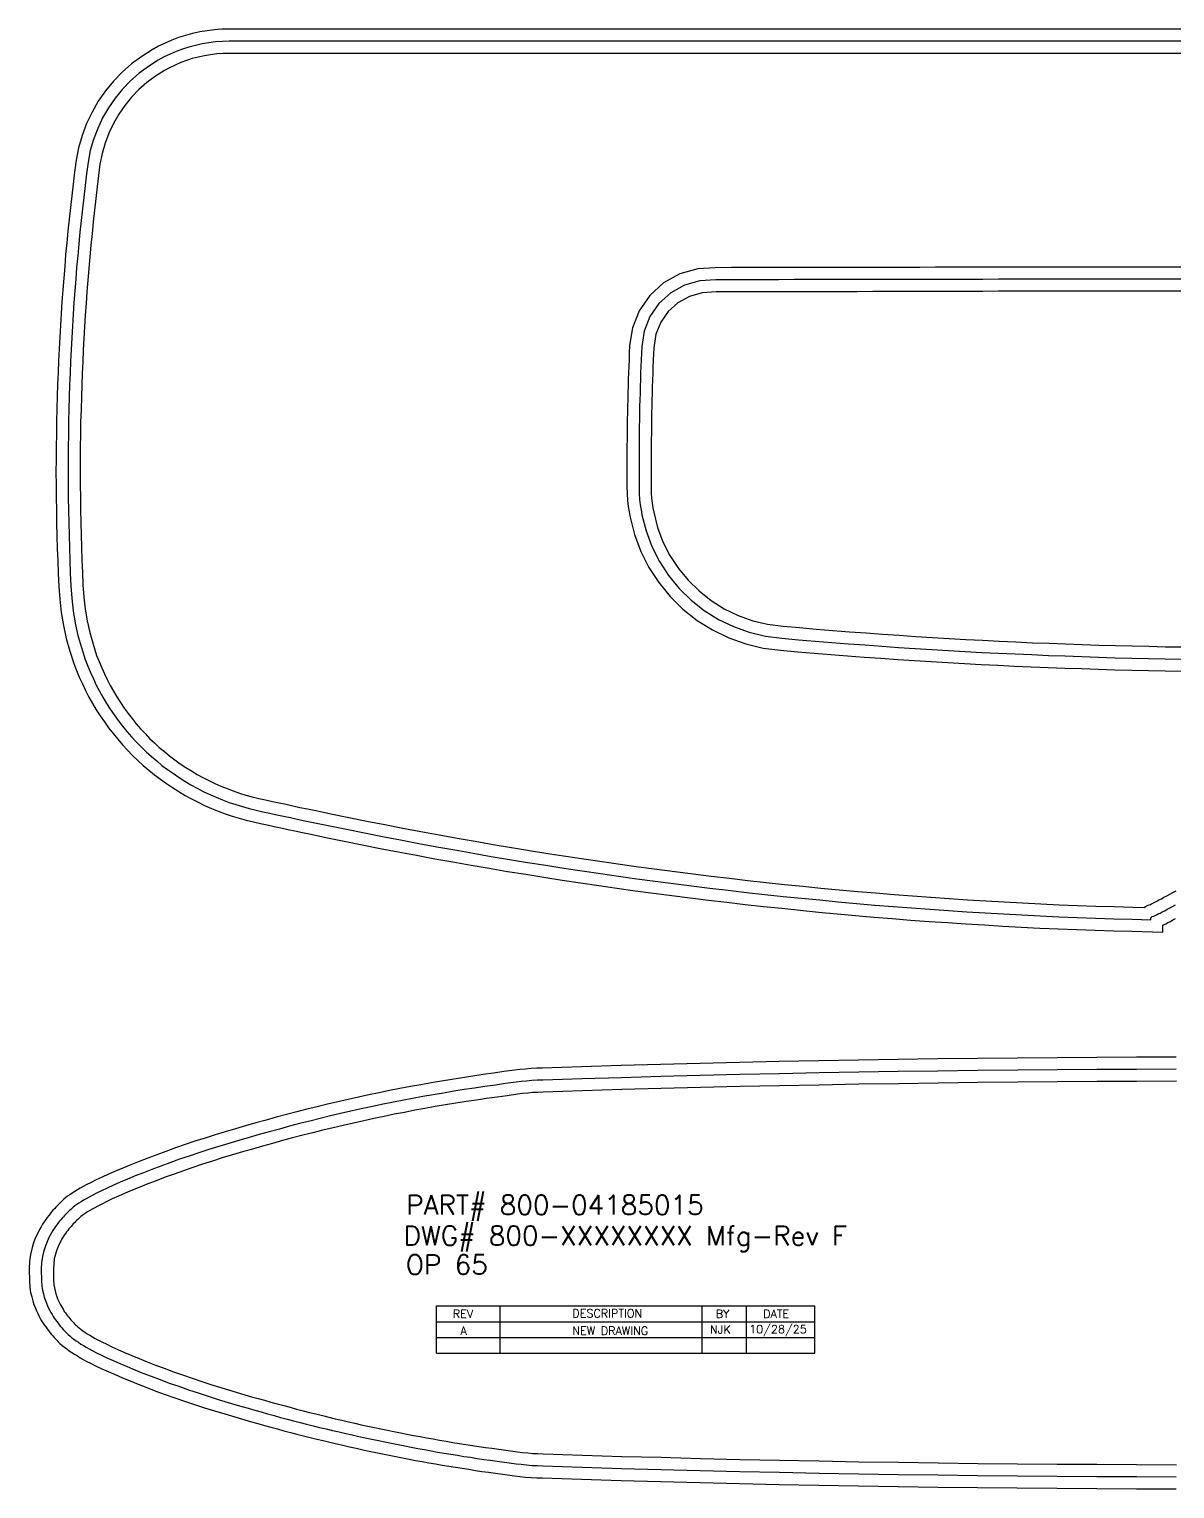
# Model space of a CAD drawing. Header units: inches. Extents: x -0.99 to 1.02, y -0.18 to 1.03.
# Drawn here: x -0.994 to -0.046, y -0.179 to 1.03 of the extents above; entities that cross this region are included whole.
import ezdxf

# ---------------------------------------------------------------- set-up
doc = ezdxf.new("R2010")
doc.units = ezdxf.units.IN
doc.header["$MEASUREMENT"] = 0
doc.layers.add('Nom', color=3, linetype='Continuous')
doc.layers.add('tol', color=1, linetype='Continuous')
doc.styles.add('ROMANS', font='romans', dxfattribs={"height": 0.1})
doc.styles.add('TEXT', font='ROMANS', dxfattribs={"height": 0.125})

msp = doc.modelspace()

# ---------------------------------------------------------------- linework, layer by layer
at = {"layer": 'Nom', "lineweight": -3}
for p, q in [((-0.6574, -0.0664), (-0.6574, -0.0273)), ((-0.6574, -0.0273), (-0.3444, -0.0273)), ((-0.3444, -0.0664), (-0.3444, -0.0273))]:
    msp.add_line(p, q, dxfattribs=at)
at = {"layer": 'Nom', "linetype": 'Continuous', "lineweight": -3}
for p, q in [((-0.6047, -0.0664), (-0.6047, -0.0273)), ((-0.4376, -0.0664), (-0.4376, -0.0273)), ((-0.4009, -0.0664), (-0.4009, -0.0273)), ((-0.6574, -0.0403), (-0.3444, -0.0403)), ((-0.6574, -0.0533), (-0.3444, -0.0533)), ((-0.6574, -0.0533), (-0.3444, -0.0533)), ((-0.6574, -0.0664), (-0.3444, -0.0664))]:
    msp.add_line(p, q, dxfattribs=at)
at = {"layer": 'Nom', "linetype": 'Continuous', "lineweight": 25}
for points in [[(0.3144, 1.0197), (-0.2446, 1.0197), (-0.8034, 1.0197), (-0.8119, 1.0197), (-0.8204, 1.0197), (-0.8288, 1.0197), (-0.8344, 1.0196), (-0.8401, 1.0192), (-0.8457, 1.0185), (-0.8512, 1.0175), (-0.8567, 1.0163), (-0.8621, 1.0149), (-0.8674, 1.0132), (-0.8726, 1.0113), (-0.8777, 1.0091), (-0.8826, 1.0067), (-0.8875, 1.0041), (-0.8955, 0.9989), (-0.9032, 0.9933), (-0.9104, 0.987), (-0.917, 0.9801), (-0.9231, 0.9726), (-0.9286, 0.9647), (-0.9335, 0.9564), (-0.9376, 0.9476), (-0.941, 0.9385), (-0.9437, 0.9292), (-0.9455, 0.9196), (-0.9468, 0.91), (-0.948, 0.9003), (-0.9491, 0.8906), (-0.9502, 0.8809), (-0.9513, 0.8713), (-0.9523, 0.8616), (-0.9532, 0.8519), (-0.9541, 0.8422), (-0.955, 0.8325), (-0.9558, 0.8228), (-0.9565, 0.8131), (-0.9572, 0.8034), (-0.9579, 0.7937), (-0.9585, 0.7839), (-0.9591, 0.7742), (-0.9596, 0.7645), (-0.96, 0.7548), (-0.9604, 0.745), (-0.9608, 0.7353), (-0.9611, 0.7256), (-0.9614, 0.7151), (-0.9617, 0.7047), (-0.9618, 0.6942), (-0.962, 0.6838), (-0.962, 0.6733), (-0.9621, 0.6629), (-0.962, 0.6525), (-0.9619, 0.642), (-0.9618, 0.6316), (-0.9616, 0.6211), (-0.9613, 0.6107), (-0.961, 0.6003), (-0.9606, 0.5898), (-0.9603, 0.5794), (-0.9598, 0.569), (-0.9591, 0.5586), (-0.9579, 0.5482), (-0.9562, 0.5379), (-0.9539, 0.5278), (-0.951, 0.5178), (-0.9479, 0.5079), (-0.9479, 0.5079), (-0.9457, 0.5025), (-0.9435, 0.4972), (-0.9412, 0.4919), (-0.9388, 0.4867), (-0.9361, 0.4816), (-0.9333, 0.4766), (-0.9303, 0.4716), (-0.9272, 0.4668), (-0.9239, 0.462), (-0.9206, 0.4573), (-0.917, 0.4528), (-0.9134, 0.4483), (-0.9096, 0.4439), (-0.9057, 0.4397), (-0.9017, 0.4356), (-0.8975, 0.4315), (-0.8932, 0.4276), (-0.8888, 0.4239), (-0.8844, 0.4202), (-0.8798, 0.4167), (-0.875, 0.4134), (-0.8703, 0.4101), (-0.8654, 0.4071), (-0.8604, 0.4041), (-0.8553, 0.4013), (-0.8502, 0.3987), (-0.8449, 0.3962), (-0.8396, 0.3938), (-0.8342, 0.3917), (-0.8288, 0.3896), (-0.8233, 0.3878), (-0.8178, 0.3861), (-0.8122, 0.3845), (-0.8065, 0.3832), (-0.8009, 0.3819), (-0.7952, 0.3806), (-0.7895, 0.3794), (-0.7838, 0.3782), (-0.7782, 0.377), (-0.7725, 0.3758), (-0.7661, 0.3744), (-0.7579, 0.3727), (-0.7468, 0.3704), (-0.7318, 0.3673), (-0.7169, 0.3643), (-0.702, 0.3614), (-0.687, 0.3585), (-0.672, 0.3556), (-0.657, 0.3529), (-0.642, 0.3502), (-0.627, 0.3475), (-0.612, 0.3449), (-0.597, 0.3424), (-0.5819, 0.3399), (-0.5669, 0.3375), (-0.5518, 0.3352), (-0.5368, 0.3329), (-0.5217, 0.3307), (-0.5066, 0.3285), (-0.4915, 0.3264), (-0.4764, 0.3244), (-0.4613, 0.3224), (-0.4462, 0.3205), (-0.4311, 0.3186), (-0.4159, 0.3168), (-0.4008, 0.3151), (-0.3856, 0.3134), (-0.3705, 0.3118), (-0.3553, 0.3102), (-0.3402, 0.3088), (-0.325, 0.3073), (-0.3098, 0.306), (-0.2946, 0.3046), (-0.2794, 0.3034), (-0.2642, 0.3022), (-0.249, 0.3011), (-0.2338, 0.3), (-0.2186, 0.299), (-0.2034, 0.2981), (-0.1882, 0.2972), (-0.173, 0.2964), (-0.1578, 0.2956), (-0.1425, 0.2949), (-0.1273, 0.2943), (-0.1121, 0.2938), (-0.0969, 0.2933), (-0.0816, 0.2929), (-0.0664, 0.2925), (-0.0664, 0.294), (-0.0661, 0.2944), (-0.0653, 0.295), (-0.0639, 0.2955), (-0.0628, 0.296), (-0.0616, 0.2965), (-0.0601, 0.2972), (-0.0585, 0.298), (-0.0568, 0.2989), (-0.0548, 0.2999), (-0.0528, 0.3011), (-0.0506, 0.3022), (-0.0483, 0.3035), (-0.0458, 0.3048)], [(-0.0362, 0.8228), (-0.0492, 0.8228), (-0.0622, 0.8228), (-0.0752, 0.8228), (-0.0882, 0.8228), (-0.1012, 0.8228), (-0.1142, 0.8228), (-0.1272, 0.8228), (-0.1402, 0.8227), (-0.1532, 0.8227), (-0.1662, 0.8227), (-0.1792, 0.8227), (-0.1922, 0.8227), (-0.2052, 0.8226), (-0.2182, 0.8226), (-0.2312, 0.8226), (-0.2442, 0.8226), (-0.2573, 0.8225), (-0.2703, 0.8225), (-0.2833, 0.8225), (-0.2963, 0.8225), (-0.3093, 0.8224), (-0.3223, 0.8224), (-0.3353, 0.8224), (-0.3483, 0.8224), (-0.3613, 0.8224), (-0.3743, 0.8223), (-0.3873, 0.8223), (-0.4003, 0.8223), (-0.4133, 0.8223), (-0.4263, 0.8222), (-0.4393, 0.8214), (-0.452, 0.8178), (-0.4635, 0.8114), (-0.4732, 0.8026), (-0.4807, 0.7918), (-0.4855, 0.7797), (-0.4875, 0.7669), (-0.4878, 0.7614), (-0.488, 0.7559), (-0.4882, 0.7504), (-0.4884, 0.7449), (-0.4886, 0.7394), (-0.4888, 0.7339), (-0.4889, 0.7284), (-0.489, 0.7229), (-0.4892, 0.7174), (-0.4893, 0.7119), (-0.4894, 0.7064), (-0.4895, 0.7009), (-0.4895, 0.6954), (-0.4896, 0.6899), (-0.4897, 0.6844), (-0.4897, 0.6789), (-0.4897, 0.6734), (-0.4897, 0.6678), (-0.4897, 0.6623), (-0.4897, 0.6568), (-0.4897, 0.6513), (-0.4896, 0.6454), (-0.4892, 0.6404), (-0.4887, 0.636), (-0.488, 0.6319), (-0.4873, 0.6277), (-0.4839, 0.6143), (-0.4791, 0.6014), (-0.4728, 0.589), (-0.4653, 0.5774), (-0.4566, 0.5667), (-0.4467, 0.5571), (-0.4358, 0.5485), (-0.4241, 0.5411), (-0.4116, 0.5351), (-0.3986, 0.5304), (-0.3851, 0.5272), (-0.3715, 0.5255), (-0.3577, 0.5243), (-0.344, 0.5231), (-0.3302, 0.522), (-0.3164, 0.5209), (-0.3026, 0.5199), (-0.2889, 0.5189), (-0.2751, 0.5179), (-0.2613, 0.517), (-0.2475, 0.5162), (-0.2337, 0.5153), (-0.2199, 0.5146), (-0.2061, 0.5138), (-0.1923, 0.5131), (-0.1785, 0.5125), (-0.1647, 0.5119), (-0.1509, 0.5113), (-0.1371, 0.5108), (-0.1233, 0.5103), (-0.1095, 0.5098), (-0.0957, 0.5094), (-0.0819, 0.5091), (-0.0681, 0.5088), (-0.0543, 0.5085), (-0.0405, 0.5083)]]:
    msp.add_lwpolyline(points, dxfattribs=at)
at = {"layer": 'Nom'}
msp.add_lwpolyline([(-0.0452, 0.1687), (-0.0781, 0.1686), (-0.111, 0.1684), (-0.1438, 0.1682), (-0.1767, 0.1679), (-0.2096, 0.1676), (-0.2424, 0.1672), (-0.2752, 0.1667), (-0.308, 0.1662), (-0.3408, 0.1656), (-0.3736, 0.165), (-0.4063, 0.1643), (-0.439, 0.1635), (-0.4717, 0.1626), (-0.5043, 0.1617), (-0.5369, 0.1608), (-0.5694, 0.1597), (-0.5738, 0.1595), (-0.5783, 0.1593), (-0.5827, 0.1589), (-0.5871, 0.1584), (-0.5915, 0.158), (-0.6001, 0.1568), (-0.6086, 0.1555), (-0.6172, 0.1543), (-0.6258, 0.1531), (-0.6343, 0.1518), (-0.6429, 0.1504), (-0.6515, 0.149), (-0.66, 0.1476), (-0.6686, 0.1461), (-0.6771, 0.1445), (-0.6856, 0.1429), (-0.6942, 0.1412), (-0.7027, 0.1394), (-0.7112, 0.1376), (-0.7197, 0.1358), (-0.7282, 0.1339), (-0.7367, 0.132), (-0.7451, 0.13), (-0.7536, 0.1279), (-0.762, 0.1258), (-0.7705, 0.1237), (-0.7789, 0.1215), (-0.7873, 0.1192), (-0.7957, 0.1169), (-0.804, 0.1146), (-0.8124, 0.1122), (-0.8208, 0.1098), (-0.8291, 0.1073), (-0.8374, 0.1048), (-0.8457, 0.1022), (-0.8539, 0.0995), (-0.862, 0.0968), (-0.87, 0.0941), (-0.8778, 0.0913), (-0.8853, 0.0885), (-0.8927, 0.0858), (-0.8998, 0.083), (-0.9066, 0.0803), (-0.913, 0.0777), (-0.9189, 0.0751), (-0.9245, 0.0727), (-0.9297, 0.0703), (-0.9344, 0.0681), (-0.9386, 0.066), (-0.9423, 0.0641), (-0.9447, 0.0628), (-0.9471, 0.0615), (-0.9493, 0.0602), (-0.9513, 0.059), (-0.9531, 0.0578), (-0.9549, 0.0566), (-0.9565, 0.0555), (-0.9578, 0.0544), (-0.9589, 0.0535), (-0.9599, 0.0525), (-0.961, 0.0516), (-0.962, 0.0506), (-0.963, 0.0496), (-0.964, 0.0486), (-0.965, 0.0475), (-0.966, 0.0464), (-0.9671, 0.0453), (-0.9681, 0.0441), (-0.9692, 0.0428), (-0.9702, 0.0414), (-0.9714, 0.04), (-0.9725, 0.0385), (-0.9736, 0.0369), (-0.9747, 0.0351), (-0.9758, 0.0333), (-0.977, 0.0312), (-0.9782, 0.0288), (-0.9795, 0.0259), (-0.9809, 0.0225), (-0.9822, 0.0184), (-0.9833, 0.0136), (-0.984, 0.0085), (-0.9843, 0.0035), (-0.9841, -0.0064), (-0.9838, -0.0108), (-0.9833, -0.0142), (-0.9825, -0.0173), (-0.9818, -0.0201), (-0.9809, -0.0227), (-0.98, -0.025), (-0.9791, -0.0272), (-0.9782, -0.0291), (-0.9773, -0.031), (-0.9764, -0.0327), (-0.9754, -0.0343), (-0.9744, -0.0359), (-0.9735, -0.0374), (-0.9725, -0.0388), (-0.9715, -0.0402), (-0.9704, -0.0416), (-0.9694, -0.0429), (-0.9683, -0.0442), (-0.9672, -0.0455), (-0.9661, -0.0467), (-0.965, -0.0479), (-0.964, -0.049), (-0.9631, -0.0499), (-0.962, -0.051), (-0.9605, -0.0523), (-0.9589, -0.0536), (-0.9572, -0.0549), (-0.9555, -0.0562), (-0.9536, -0.0574), (-0.9515, -0.0588), (-0.9493, -0.0601), (-0.947, -0.0614), (-0.9447, -0.0628), (-0.9423, -0.0641), (-0.9385, -0.066), (-0.9345, -0.068), (-0.93, -0.0702), (-0.9249, -0.0725), (-0.9193, -0.075), (-0.9133, -0.0775), (-0.907, -0.0801), (-0.9003, -0.0828), (-0.8933, -0.0855), (-0.886, -0.0883), (-0.8784, -0.0911), (-0.8706, -0.0938), (-0.8626, -0.0966), (-0.8545, -0.0993), (-0.8462, -0.102), (-0.8379, -0.1046), (-0.8296, -0.1072), (-0.8213, -0.1096), (-0.813, -0.112), (-0.8077, -0.1135), (-0.8023, -0.115), (-0.797, -0.1165), (-0.7916, -0.118), (-0.7863, -0.1195), (-0.7809, -0.1209), (-0.7756, -0.1223), (-0.7702, -0.1237), (-0.7648, -0.1251), (-0.7594, -0.1264), (-0.754, -0.1278), (-0.7487, -0.1291), (-0.7433, -0.1304), (-0.7379, -0.1316), (-0.7324, -0.1329), (-0.727, -0.1341), (-0.7216, -0.1353), (-0.7162, -0.1365), (-0.7108, -0.1377), (-0.7054, -0.1388), (-0.6999, -0.1399), (-0.6945, -0.141), (-0.6891, -0.1421), (-0.6836, -0.1432), (-0.6782, -0.1442), (-0.6727, -0.1452), (-0.6673, -0.1462), (-0.6618, -0.1472), (-0.6564, -0.1482), (-0.6509, -0.1491), (-0.6455, -0.15), (-0.64, -0.1509), (-0.6346, -0.1518), (-0.6291, -0.1526), (-0.6237, -0.1535), (-0.6182, -0.1543), (-0.6129, -0.155), (-0.5915, -0.158), (-0.5871, -0.1584), (-0.5827, -0.1589), (-0.5783, -0.1593), (-0.5738, -0.1595), (-0.5694, -0.1597), (-0.5369, -0.1608), (-0.5043, -0.1618), (-0.4717, -0.1626), (-0.439, -0.1635), (-0.4063, -0.1643), (-0.3736, -0.165), (-0.3408, -0.1656), (-0.308, -0.1662), (-0.2752, -0.1667), (-0.2424, -0.1672), (-0.2096, -0.1676), (-0.1767, -0.1679), (-0.1438, -0.1682), (-0.111, -0.1684), (-0.0781, -0.1686), (-0.0452, -0.1687)], dxfattribs=at)
at = {"layer": 'tol', "linetype": 'Continuous', "lineweight": 25}
for points in [[(0.3144, 1.0297), (-0.2446, 1.0297), (-0.8034, 1.0297), (-0.8119, 1.0297), (-0.8204, 1.0297), (-0.8289, 1.0297), (-0.8349, 1.0296), (-0.841, 1.0291), (-0.8471, 1.0284), (-0.8531, 1.0274), (-0.8591, 1.0261), (-0.8649, 1.0245), (-0.8707, 1.0227), (-0.8763, 1.0206), (-0.8818, 1.0182), (-0.8872, 1.0156), (-0.8926, 1.0127), (-0.9012, 1.0072), (-0.9095, 1.0011), (-0.9173, 0.9942), (-0.9245, 0.9867), (-0.9311, 0.9787), (-0.9371, 0.9701), (-0.9423, 0.961), (-0.9468, 0.9515), (-0.9505, 0.9416), (-0.9534, 0.9315), (-0.9554, 0.9212), (-0.9568, 0.9112), (-0.9579, 0.9015), (-0.9591, 0.8918), (-0.9602, 0.882), (-0.9612, 0.8723), (-0.9622, 0.8626), (-0.9632, 0.8528), (-0.9641, 0.8431), (-0.9649, 0.8333), (-0.9657, 0.8236), (-0.9665, 0.8138), (-0.9672, 0.8041), (-0.9679, 0.7943), (-0.9685, 0.7845), (-0.969, 0.7748), (-0.9695, 0.765), (-0.97, 0.7552), (-0.9704, 0.7454), (-0.9708, 0.7356), (-0.9711, 0.7259), (-0.9714, 0.7154), (-0.9717, 0.7049), (-0.9718, 0.6944), (-0.972, 0.6839), (-0.972, 0.6734), (-0.9721, 0.6629), (-0.972, 0.6524), (-0.9719, 0.6419), (-0.9718, 0.6314), (-0.9716, 0.6209), (-0.9713, 0.6104), (-0.971, 0.5999), (-0.9706, 0.5895), (-0.9702, 0.579), (-0.9698, 0.5684), (-0.969, 0.5577), (-0.9678, 0.5468), (-0.966, 0.536), (-0.9636, 0.5253), (-0.9606, 0.5149), (-0.9573, 0.5045), (-0.955, 0.4988), (-0.9528, 0.4933), (-0.9503, 0.4878), (-0.9477, 0.4822), (-0.9449, 0.4768), (-0.9419, 0.4715), (-0.9388, 0.4663), (-0.9355, 0.4612), (-0.9321, 0.4562), (-0.9286, 0.4513), (-0.9249, 0.4465), (-0.921, 0.4418), (-0.9171, 0.4373), (-0.913, 0.4328), (-0.9087, 0.4285), (-0.9043, 0.4242), (-0.8999, 0.4202), (-0.8952, 0.4162), (-0.8905, 0.4124), (-0.8857, 0.4087), (-0.8808, 0.4052), (-0.8757, 0.4018), (-0.8706, 0.3985), (-0.8653, 0.3954), (-0.86, 0.3925), (-0.8546, 0.3897), (-0.8491, 0.3871), (-0.8435, 0.3846), (-0.8379, 0.3823), (-0.8322, 0.3802), (-0.8264, 0.3783), (-0.8206, 0.3765), (-0.8147, 0.3748), (-0.8088, 0.3734), (-0.803, 0.3721), (-0.7973, 0.3709), (-0.7916, 0.3696), (-0.786, 0.3684), (-0.7803, 0.3672), (-0.7745, 0.366), (-0.7681, 0.3646), (-0.7599, 0.3629), (-0.7488, 0.3606), (-0.7338, 0.3575), (-0.7189, 0.3545), (-0.7039, 0.3515), (-0.6889, 0.3486), (-0.6738, 0.3458), (-0.6588, 0.343), (-0.6438, 0.3403), (-0.6287, 0.3377), (-0.6137, 0.3351), (-0.5986, 0.3325), (-0.5835, 0.3301), (-0.5684, 0.3277), (-0.5534, 0.3253), (-0.5382, 0.323), (-0.5231, 0.3208), (-0.508, 0.3186), (-0.4929, 0.3165), (-0.4777, 0.3145), (-0.4626, 0.3125), (-0.4474, 0.3106), (-0.4323, 0.3087), (-0.4171, 0.3069), (-0.4019, 0.3051), (-0.3867, 0.3035), (-0.3715, 0.3019), (-0.3563, 0.3003), (-0.3411, 0.2988), (-0.3259, 0.2974), (-0.3107, 0.296), (-0.2955, 0.2947), (-0.2802, 0.2934), (-0.265, 0.2922), (-0.2498, 0.2911), (-0.2345, 0.2901), (-0.2193, 0.2891), (-0.204, 0.2881), (-0.1888, 0.2872), (-0.1735, 0.2864), (-0.1582, 0.2856), (-0.143, 0.2849), (-0.1277, 0.2843), (-0.1124, 0.2838), (-0.0972, 0.2833), (-0.0819, 0.2829), (-0.0564, 0.2822), (-0.0564, 0.2879), (-0.0557, 0.2882), (-0.054, 0.2891), (-0.0521, 0.2901), (-0.0501, 0.2911), (-0.048, 0.2923), (-0.0458, 0.2935)], [(0.3144, 1.0097), (-0.2446, 1.0097), (-0.8034, 1.0097), (-0.8119, 1.0097), (-0.8204, 1.0097), (-0.8287, 1.0097), (-0.834, 1.0096), (-0.8391, 1.0092), (-0.8442, 1.0086), (-0.8493, 1.0077), (-0.8544, 1.0066), (-0.8593, 1.0053), (-0.8641, 1.0038), (-0.8689, 1.002), (-0.8735, 1), (-0.8781, 0.9978), (-0.8824, 0.9954), (-0.8899, 0.9907), (-0.897, 0.9855), (-0.9035, 0.9798), (-0.9096, 0.9734), (-0.9152, 0.9666), (-0.9202, 0.9594), (-0.9246, 0.9517), (-0.9284, 0.9437), (-0.9315, 0.9354), (-0.9339, 0.9268), (-0.9357, 0.918), (-0.9369, 0.9087), (-0.938, 0.8991), (-0.9392, 0.8895), (-0.9403, 0.8798), (-0.9413, 0.8702), (-0.9423, 0.8606), (-0.9432, 0.8509), (-0.9441, 0.8413), (-0.945, 0.8316), (-0.9458, 0.822), (-0.9465, 0.8123), (-0.9472, 0.8027), (-0.9479, 0.793), (-0.9485, 0.7833), (-0.9491, 0.7737), (-0.9496, 0.764), (-0.95, 0.7543), (-0.9505, 0.7446), (-0.9508, 0.735), (-0.9511, 0.7253), (-0.9514, 0.7149), (-0.9517, 0.7045), (-0.9518, 0.6941), (-0.952, 0.6837), (-0.952, 0.6733), (-0.9521, 0.6629), (-0.952, 0.6525), (-0.9519, 0.6421), (-0.9518, 0.6317), (-0.9516, 0.6214), (-0.9513, 0.611), (-0.951, 0.6006), (-0.9506, 0.5902), (-0.9503, 0.5798), (-0.9498, 0.5696), (-0.9491, 0.5595), (-0.948, 0.5496), (-0.9464, 0.5399), (-0.9442, 0.5303), (-0.9414, 0.5207), (-0.9385, 0.5112), (-0.9365, 0.5063), (-0.9343, 0.5011), (-0.9321, 0.4961), (-0.9298, 0.4912), (-0.9273, 0.4863), (-0.9246, 0.4816), (-0.9218, 0.4769), (-0.9188, 0.4723), (-0.9158, 0.4677), (-0.9125, 0.4633), (-0.9092, 0.459), (-0.9057, 0.4547), (-0.9022, 0.4506), (-0.8984, 0.4466), (-0.8946, 0.4426), (-0.8907, 0.4388), (-0.8866, 0.4351), (-0.8824, 0.4316), (-0.8782, 0.4281), (-0.8738, 0.4248), (-0.8693, 0.4216), (-0.8648, 0.4185), (-0.8601, 0.4156), (-0.8554, 0.4128), (-0.8506, 0.4102), (-0.8457, 0.4076), (-0.8408, 0.4053), (-0.8357, 0.4031), (-0.8306, 0.401), (-0.8255, 0.3991), (-0.8202, 0.3973), (-0.815, 0.3957), (-0.8097, 0.3942), (-0.8043, 0.3929), (-0.7987, 0.3917), (-0.7931, 0.3904), (-0.7874, 0.3892), (-0.7817, 0.388), (-0.7761, 0.3867), (-0.7704, 0.3855), (-0.764, 0.3842), (-0.7558, 0.3825), (-0.7447, 0.3802), (-0.7298, 0.3771), (-0.7149, 0.3741), (-0.7, 0.3712), (-0.6851, 0.3683), (-0.6702, 0.3655), (-0.6552, 0.3627), (-0.6403, 0.36), (-0.6253, 0.3574), (-0.6103, 0.3548), (-0.5953, 0.3523), (-0.5803, 0.3498), (-0.5653, 0.3474), (-0.5503, 0.3451), (-0.5353, 0.3428), (-0.5202, 0.3406), (-0.5052, 0.3384), (-0.4902, 0.3363), (-0.4751, 0.3343), (-0.46, 0.3323), (-0.4449, 0.3304), (-0.4299, 0.3285), (-0.4148, 0.3268), (-0.3997, 0.325), (-0.3846, 0.3234), (-0.3694, 0.3217), (-0.3543, 0.3202), (-0.3392, 0.3187), (-0.3241, 0.3173), (-0.3089, 0.3159), (-0.2938, 0.3146), (-0.2786, 0.3134), (-0.2635, 0.3122), (-0.2483, 0.3111), (-0.2332, 0.31), (-0.218, 0.309), (-0.2028, 0.3081), (-0.1876, 0.3072), (-0.1725, 0.3064), (-0.1573, 0.3056), (-0.1421, 0.3049), (-0.1269, 0.3043), (-0.1118, 0.3038), (-0.0966, 0.3033), (-0.0813, 0.3029), (-0.0719, 0.3026), (-0.0699, 0.3039), (-0.0676, 0.3048), (-0.0666, 0.3052), (-0.0657, 0.3056), (-0.0645, 0.3062), (-0.0631, 0.3069), (-0.0614, 0.3078), (-0.0596, 0.3088), (-0.0575, 0.3098), (-0.0554, 0.311), (-0.053, 0.3123), (-0.0506, 0.3136), (-0.048, 0.315), (-0.0452, 0.3165)], [(-0.0362, 0.8328), (-0.0492, 0.8328), (-0.0622, 0.8328), (-0.0752, 0.8328), (-0.0882, 0.8328), (-0.1012, 0.8328), (-0.1142, 0.8328), (-0.1272, 0.8328), (-0.1402, 0.8327), (-0.1532, 0.8327), (-0.1662, 0.8327), (-0.1792, 0.8327), (-0.1923, 0.8327), (-0.2053, 0.8326), (-0.2183, 0.8326), (-0.2313, 0.8326), (-0.2443, 0.8326), (-0.2573, 0.8325), (-0.2703, 0.8325), (-0.2833, 0.8325), (-0.2963, 0.8325), (-0.3093, 0.8324), (-0.3223, 0.8324), (-0.3353, 0.8324), (-0.3483, 0.8324), (-0.3613, 0.8324), (-0.3743, 0.8323), (-0.3873, 0.8323), (-0.4003, 0.8323), (-0.4133, 0.8323), (-0.4266, 0.8322), (-0.441, 0.8313), (-0.4559, 0.8271), (-0.4694, 0.8196), (-0.4808, 0.8092), (-0.4896, 0.7966), (-0.4952, 0.7824), (-0.4975, 0.7679), (-0.4978, 0.7618), (-0.498, 0.7563), (-0.4982, 0.7508), (-0.4984, 0.7453), (-0.4986, 0.7397), (-0.4987, 0.7342), (-0.4989, 0.7287), (-0.499, 0.7232), (-0.4992, 0.7177), (-0.4993, 0.7121), (-0.4994, 0.7066), (-0.4995, 0.7011), (-0.4995, 0.6955), (-0.4996, 0.69), (-0.4997, 0.6845), (-0.4997, 0.6789), (-0.4997, 0.6734), (-0.4997, 0.6679), (-0.4997, 0.6623), (-0.4997, 0.6568), (-0.4997, 0.6512), (-0.4996, 0.645), (-0.4992, 0.6395), (-0.4986, 0.6346), (-0.4979, 0.6302), (-0.4971, 0.6256), (-0.4935, 0.6113), (-0.4883, 0.5974), (-0.4815, 0.584), (-0.4734, 0.5715), (-0.464, 0.56), (-0.4534, 0.5495), (-0.4416, 0.5403), (-0.429, 0.5324), (-0.4155, 0.5258), (-0.4014, 0.5208), (-0.387, 0.5174), (-0.3726, 0.5155), (-0.3586, 0.5143), (-0.3448, 0.5132), (-0.331, 0.512), (-0.3172, 0.511), (-0.3034, 0.5099), (-0.2896, 0.5089), (-0.2757, 0.508), (-0.2619, 0.5071), (-0.2481, 0.5062), (-0.2343, 0.5054), (-0.2205, 0.5046), (-0.2066, 0.5038), (-0.1928, 0.5031), (-0.179, 0.5025), (-0.1652, 0.5019), (-0.1513, 0.5013), (-0.1375, 0.5008), (-0.1236, 0.5003), (-0.1098, 0.4998), (-0.096, 0.4994), (-0.0821, 0.4991), (-0.0683, 0.4988), (-0.0545, 0.4985), (-0.0406, 0.4983)], [(-0.0362, 0.8128), (-0.0492, 0.8128), (-0.0622, 0.8128), (-0.0752, 0.8128), (-0.0882, 0.8128), (-0.1012, 0.8128), (-0.1142, 0.8128), (-0.1272, 0.8128), (-0.1402, 0.8127), (-0.1532, 0.8127), (-0.1662, 0.8127), (-0.1792, 0.8127), (-0.1922, 0.8127), (-0.2052, 0.8126), (-0.2182, 0.8126), (-0.2312, 0.8126), (-0.2442, 0.8126), (-0.2572, 0.8125), (-0.2702, 0.8125), (-0.2832, 0.8125), (-0.2962, 0.8125), (-0.3092, 0.8124), (-0.3222, 0.8124), (-0.3352, 0.8124), (-0.3483, 0.8124), (-0.3613, 0.8124), (-0.3743, 0.8123), (-0.3873, 0.8123), (-0.4003, 0.8123), (-0.4133, 0.8123), (-0.426, 0.8122), (-0.4376, 0.8115), (-0.4481, 0.8085), (-0.4577, 0.8032), (-0.4657, 0.7959), (-0.4718, 0.7871), (-0.4758, 0.7771), (-0.4776, 0.7659), (-0.4778, 0.761), (-0.478, 0.7555), (-0.4782, 0.75), (-0.4784, 0.7446), (-0.4786, 0.7391), (-0.4788, 0.7336), (-0.4789, 0.7282), (-0.479, 0.7227), (-0.4792, 0.7172), (-0.4793, 0.7117), (-0.4794, 0.7063), (-0.4795, 0.7008), (-0.4795, 0.6953), (-0.4796, 0.6898), (-0.4797, 0.6843), (-0.4797, 0.6788), (-0.4797, 0.6733), (-0.4797, 0.6678), (-0.4797, 0.6623), (-0.4797, 0.6568), (-0.4797, 0.6514), (-0.4796, 0.6459), (-0.4793, 0.6414), (-0.4788, 0.6374), (-0.4782, 0.6335), (-0.4775, 0.6298), (-0.4744, 0.6173), (-0.4699, 0.6054), (-0.4642, 0.594), (-0.4572, 0.5833), (-0.4492, 0.5735), (-0.4401, 0.5646), (-0.4301, 0.5566), (-0.4193, 0.5499), (-0.4078, 0.5443), (-0.3957, 0.54), (-0.3833, 0.5371), (-0.3704, 0.5354), (-0.3569, 0.5343), (-0.3431, 0.5331), (-0.3294, 0.532), (-0.3156, 0.5309), (-0.3019, 0.5299), (-0.2882, 0.5289), (-0.2744, 0.5279), (-0.2606, 0.527), (-0.2469, 0.5261), (-0.2331, 0.5253), (-0.2194, 0.5245), (-0.2056, 0.5238), (-0.1918, 0.5231), (-0.1781, 0.5225), (-0.1643, 0.5218), (-0.1505, 0.5213), (-0.1368, 0.5208), (-0.123, 0.5203), (-0.1092, 0.5198), (-0.0954, 0.5194), (-0.0817, 0.5191), (-0.0679, 0.5188), (-0.0541, 0.5185), (-0.0403, 0.5183)]]:
    msp.add_lwpolyline(points, dxfattribs=at)
at = {"layer": 'tol'}
for points in [[(-0.0452, 0.1787), (-0.0781, 0.1786), (-0.111, 0.1784), (-0.1439, 0.1782), (-0.1768, 0.1779), (-0.2097, 0.1776), (-0.2425, 0.1772), (-0.2754, 0.1767), (-0.3082, 0.1762), (-0.341, 0.1756), (-0.3738, 0.175), (-0.4065, 0.1743), (-0.4392, 0.1735), (-0.4719, 0.1726), (-0.5046, 0.1717), (-0.5372, 0.1708), (-0.5698, 0.1697), (-0.5743, 0.1695), (-0.579, 0.1692), (-0.5836, 0.1688), (-0.5882, 0.1684), (-0.5928, 0.1679), (-0.6015, 0.1667), (-0.6101, 0.1654), (-0.6186, 0.1642), (-0.6272, 0.163), (-0.6359, 0.1617), (-0.6445, 0.1603), (-0.6531, 0.1589), (-0.6617, 0.1574), (-0.6703, 0.1559), (-0.6789, 0.1543), (-0.6875, 0.1527), (-0.6961, 0.151), (-0.7047, 0.1492), (-0.7133, 0.1474), (-0.7218, 0.1455), (-0.7304, 0.1436), (-0.7389, 0.1417), (-0.7474, 0.1397), (-0.756, 0.1376), (-0.7645, 0.1355), (-0.7729, 0.1334), (-0.7814, 0.1312), (-0.7899, 0.1289), (-0.7983, 0.1266), (-0.8068, 0.1242), (-0.8152, 0.1218), (-0.8236, 0.1194), (-0.832, 0.1169), (-0.8404, 0.1143), (-0.8487, 0.1117), (-0.8571, 0.109), (-0.8653, 0.1063), (-0.8733, 0.1035), (-0.8812, 0.1007), (-0.8888, 0.0979), (-0.8962, 0.0951), (-0.9034, 0.0923), (-0.9103, 0.0896), (-0.9168, 0.0869), (-0.9229, 0.0843), (-0.9286, 0.0818), (-0.9339, 0.0794), (-0.9388, 0.0771), (-0.9431, 0.075), (-0.947, 0.0729), (-0.9496, 0.0715), (-0.952, 0.0702), (-0.9544, 0.0688), (-0.9566, 0.0675), (-0.9587, 0.0661), (-0.9606, 0.0648), (-0.9625, 0.0635), (-0.9641, 0.0622), (-0.9655, 0.061), (-0.9667, 0.0599), (-0.9678, 0.0588), (-0.9689, 0.0578), (-0.9701, 0.0567), (-0.9712, 0.0555), (-0.9723, 0.0544), (-0.9734, 0.0531), (-0.9746, 0.0519), (-0.9757, 0.0505), (-0.9769, 0.0491), (-0.9781, 0.0476), (-0.9794, 0.046), (-0.9806, 0.0443), (-0.9819, 0.0424), (-0.9832, 0.0405), (-0.9845, 0.0383), (-0.9858, 0.0359), (-0.9872, 0.0331), (-0.9887, 0.0298), (-0.9903, 0.0259), (-0.9919, 0.021), (-0.9932, 0.0154), (-0.994, 0.0095), (-0.9943, 0.0037), (-0.9941, -0.0068), (-0.9937, -0.0119), (-0.9931, -0.0161), (-0.9922, -0.0197), (-0.9913, -0.023), (-0.9904, -0.026), (-0.9893, -0.0287), (-0.9883, -0.0312), (-0.9872, -0.0335), (-0.9862, -0.0356), (-0.9851, -0.0376), (-0.984, -0.0395), (-0.9829, -0.0412), (-0.9818, -0.043), (-0.9806, -0.0446), (-0.9795, -0.0462), (-0.9783, -0.0477), (-0.9772, -0.0492), (-0.976, -0.0506), (-0.9747, -0.0521), (-0.9735, -0.0534), (-0.9723, -0.0547), (-0.9712, -0.0559), (-0.9702, -0.057), (-0.9688, -0.0583), (-0.967, -0.0599), (-0.9651, -0.0615), (-0.9632, -0.0629), (-0.9612, -0.0644), (-0.959, -0.0658), (-0.9568, -0.0673), (-0.9544, -0.0687), (-0.952, -0.0701), (-0.9496, -0.0715), (-0.947, -0.0729), (-0.943, -0.075), (-0.9389, -0.077), (-0.9342, -0.0793), (-0.9289, -0.0816), (-0.9232, -0.0841), (-0.9172, -0.0867), (-0.9108, -0.0894), (-0.904, -0.0921), (-0.8969, -0.0949), (-0.8895, -0.0977), (-0.8818, -0.1005), (-0.8739, -0.1033), (-0.8658, -0.1061), (-0.8576, -0.1088), (-0.8493, -0.1115), (-0.8409, -0.1142), (-0.8325, -0.1167), (-0.8241, -0.1192), (-0.8158, -0.1216), (-0.8104, -0.1231), (-0.805, -0.1247), (-0.7997, -0.1262), (-0.7943, -0.1277), (-0.7889, -0.1291), (-0.7835, -0.1306), (-0.7781, -0.132), (-0.7727, -0.1334), (-0.7673, -0.1348), (-0.7619, -0.1361), (-0.7564, -0.1375), (-0.751, -0.1388), (-0.7456, -0.1401), (-0.7401, -0.1414), (-0.7347, -0.1426), (-0.7292, -0.1439), (-0.7238, -0.1451), (-0.7183, -0.1463), (-0.7129, -0.1475), (-0.7074, -0.1486), (-0.7019, -0.1497), (-0.6965, -0.1508), (-0.691, -0.1519), (-0.6855, -0.153), (-0.68, -0.1541), (-0.6746, -0.1551), (-0.6691, -0.1561), (-0.6636, -0.1571), (-0.6581, -0.158), (-0.6526, -0.159), (-0.6471, -0.1599), (-0.6416, -0.1608), (-0.6361, -0.1617), (-0.6306, -0.1625), (-0.6251, -0.1634), (-0.6197, -0.1642), (-0.6143, -0.1649), (-0.5927, -0.1679), (-0.5882, -0.1684), (-0.5836, -0.1689), (-0.5789, -0.1692), (-0.5743, -0.1695), (-0.5698, -0.1697), (-0.5372, -0.1708), (-0.5046, -0.1717), (-0.4719, -0.1726), (-0.4392, -0.1735), (-0.4065, -0.1743), (-0.3738, -0.175), (-0.341, -0.1756), (-0.3082, -0.1762), (-0.2754, -0.1767), (-0.2425, -0.1772), (-0.2097, -0.1776), (-0.1768, -0.1779), (-0.1439, -0.1782), (-0.111, -0.1784), (-0.0781, -0.1786), (-0.0452, -0.1787)], [(-0.0451, 0.1587), (-0.078, 0.1586), (-0.1109, 0.1584), (-0.1438, 0.1582), (-0.1766, 0.1579), (-0.2095, 0.1576), (-0.2423, 0.1572), (-0.2751, 0.1567), (-0.3079, 0.1562), (-0.3406, 0.1556), (-0.3734, 0.155), (-0.4061, 0.1543), (-0.4388, 0.1535), (-0.4714, 0.1527), (-0.504, 0.1518), (-0.5366, 0.1508), (-0.569, 0.1497), (-0.5734, 0.1495), (-0.5776, 0.1493), (-0.5817, 0.1489), (-0.586, 0.1485), (-0.5903, 0.148), (-0.5987, 0.1468), (-0.6072, 0.1456), (-0.6158, 0.1444), (-0.6243, 0.1432), (-0.6328, 0.1419), (-0.6413, 0.1406), (-0.6498, 0.1392), (-0.6583, 0.1377), (-0.6668, 0.1362), (-0.6752, 0.1347), (-0.6837, 0.133), (-0.6922, 0.1314), (-0.7006, 0.1296), (-0.7091, 0.1278), (-0.7175, 0.126), (-0.726, 0.1241), (-0.7344, 0.1222), (-0.7428, 0.1202), (-0.7512, 0.1182), (-0.7596, 0.1161), (-0.768, 0.114), (-0.7763, 0.1118), (-0.7847, 0.1096), (-0.793, 0.1073), (-0.8013, 0.105), (-0.8096, 0.1026), (-0.8179, 0.1002), (-0.8262, 0.0977), (-0.8345, 0.0952), (-0.8427, 0.0926), (-0.8508, 0.09), (-0.8588, 0.0873), (-0.8667, 0.0846), (-0.8744, 0.0819), (-0.8819, 0.0792), (-0.8891, 0.0764), (-0.8961, 0.0737), (-0.9028, 0.071), (-0.9091, 0.0685), (-0.915, 0.066), (-0.9204, 0.0636), (-0.9255, 0.0613), (-0.9301, 0.0591), (-0.9341, 0.0571), (-0.9376, 0.0553), (-0.9399, 0.054), (-0.9421, 0.0528), (-0.9441, 0.0516), (-0.9459, 0.0505), (-0.9476, 0.0494), (-0.9492, 0.0484), (-0.9505, 0.0475), (-0.9515, 0.0467), (-0.9523, 0.046), (-0.9532, 0.0452), (-0.9541, 0.0443), (-0.955, 0.0434), (-0.9559, 0.0425), (-0.9568, 0.0416), (-0.9578, 0.0406), (-0.9587, 0.0397), (-0.9596, 0.0386), (-0.9605, 0.0376), (-0.9614, 0.0365), (-0.9624, 0.0353), (-0.9634, 0.034), (-0.9643, 0.0327), (-0.9653, 0.0313), (-0.9662, 0.0298), (-0.9672, 0.0282), (-0.9682, 0.0264), (-0.9692, 0.0244), (-0.9703, 0.022), (-0.9715, 0.0192), (-0.9726, 0.0157), (-0.9735, 0.0118), (-0.974, 0.0076), (-0.9742, 0.0034), (-0.9741, -0.006), (-0.9738, -0.0097), (-0.9734, -0.0123), (-0.9728, -0.0149), (-0.9722, -0.0172), (-0.9715, -0.0194), (-0.9708, -0.0213), (-0.97, -0.0231), (-0.9692, -0.0248), (-0.9684, -0.0263), (-0.9676, -0.0278), (-0.9668, -0.0292), (-0.966, -0.0305), (-0.9652, -0.0318), (-0.9643, -0.0331), (-0.9634, -0.0343), (-0.9625, -0.0355), (-0.9616, -0.0366), (-0.9607, -0.0378), (-0.9597, -0.0389), (-0.9587, -0.04), (-0.9577, -0.041), (-0.9568, -0.042), (-0.956, -0.0429), (-0.9552, -0.0436), (-0.954, -0.0447), (-0.9526, -0.0458), (-0.9513, -0.0469), (-0.9498, -0.0479), (-0.9481, -0.0491), (-0.9462, -0.0503), (-0.9442, -0.0515), (-0.942, -0.0528), (-0.9397, -0.0541), (-0.9376, -0.0553), (-0.9341, -0.0571), (-0.9301, -0.059), (-0.9258, -0.0611), (-0.9208, -0.0634), (-0.9153, -0.0658), (-0.9094, -0.0683), (-0.9032, -0.0709), (-0.8966, -0.0735), (-0.8897, -0.0762), (-0.8825, -0.0789), (-0.875, -0.0817), (-0.8673, -0.0844), (-0.8594, -0.0871), (-0.8513, -0.0898), (-0.8432, -0.0925), (-0.835, -0.0951), (-0.8267, -0.0976), (-0.8185, -0.1), (-0.8103, -0.1024), (-0.8049, -0.1039), (-0.7996, -0.1054), (-0.7943, -0.1069), (-0.789, -0.1084), (-0.7837, -0.1098), (-0.7784, -0.1112), (-0.773, -0.1126), (-0.7677, -0.114), (-0.7624, -0.1154), (-0.757, -0.1167), (-0.7517, -0.1181), (-0.7463, -0.1194), (-0.741, -0.1206), (-0.7356, -0.1219), (-0.7302, -0.1231), (-0.7248, -0.1244), (-0.7195, -0.1256), (-0.7141, -0.1267), (-0.7087, -0.1279), (-0.7033, -0.129), (-0.6979, -0.1301), (-0.6925, -0.1312), (-0.6871, -0.1323), (-0.6817, -0.1334), (-0.6763, -0.1344), (-0.6709, -0.1354), (-0.6655, -0.1364), (-0.6601, -0.1374), (-0.6547, -0.1383), (-0.6492, -0.1393), (-0.6438, -0.1402), (-0.6384, -0.1411), (-0.633, -0.1419), (-0.6276, -0.1428), (-0.6222, -0.1436), (-0.6168, -0.1444), (-0.6115, -0.1451), (-0.5903, -0.148), (-0.586, -0.1485), (-0.5817, -0.1489), (-0.5776, -0.1493), (-0.5734, -0.1495), (-0.569, -0.1497), (-0.5366, -0.1508), (-0.504, -0.1518), (-0.4714, -0.1526), (-0.4388, -0.1535), (-0.4061, -0.1543), (-0.3734, -0.155), (-0.3406, -0.1556), (-0.3079, -0.1562), (-0.2751, -0.1567), (-0.2423, -0.1572), (-0.2095, -0.1576), (-0.1766, -0.1579), (-0.1438, -0.1582), (-0.1109, -0.1584), (-0.078, -0.1586), (-0.0451, -0.1587)]]:
    msp.add_lwpolyline(points, dxfattribs=at)

# ---------------------------------------------------------------- texts
at = {"layer": 'Nom', "linetype": 'Continuous', "lineweight": -3, "style": 'TEXT'}
for s, height, p in [('REV', 0.00678, (-0.6438, -0.0372)), ('DESCRIPTION', 0.006779, (-0.5449, -0.0368)), ('BY', 0.00678, (-0.4263, -0.0372)), ('DATE', 0.00678, (-0.387, -0.0372)), ('A', 0.00678, (-0.6375, -0.0512)), ('NEW DRAWING', 0.006779, (-0.5449, -0.0512)), ('NJK', 0.00678, (-0.431, -0.0502)), ('10/28/25', 0.00678, (-0.3986, -0.0499))]:
    msp.add_text(s, height=height, rotation=360, dxfattribs=at).set_placement(p)
at = {"layer": 'tol', "linetype": 'Continuous', "lineweight": -3, "style": 'ROMANS'}
for s, p in [('PART# 800-04185015 ', (-0.6824, 0.0483)), ('DWG# 800-XXXXXXXX Mfg-Rev F', (-0.6846, 0.0229)), ('OP 65', (-0.6827, -0.0011))]:
    msp.add_text(s, height=0.016, rotation=360, dxfattribs=at).set_placement(p)

doc.saveas('drawing.dxf')
